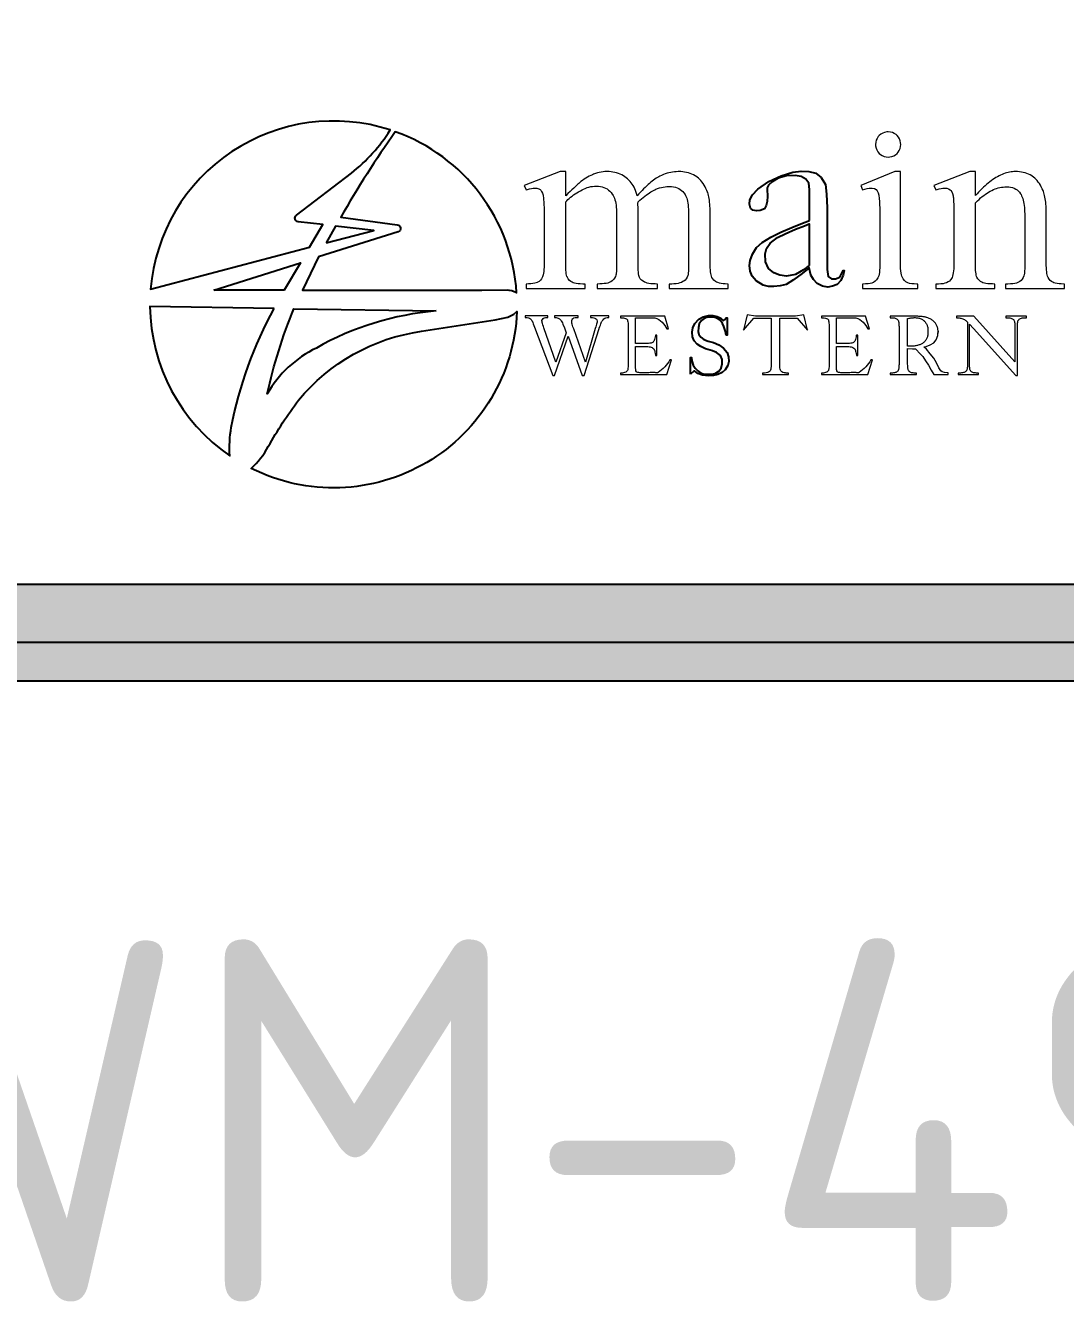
# Model space of a CAD drawing. Extents: x 141 to 267, y 171 to 241.
# Drawn here: x 192.17 to 220.87, y 170.67 to 205.91 of the extents above; entities that cross this region are included whole.
import ezdxf

# ---------------------------------------------------------------- set-up
doc = ezdxf.new("R2010")
doc.units = 0
for name, color, linetype in [('L25', 1, 'CONTINUOUS'), ('L35', 3, 'CONTINUOUS'), ('YELLOW', 50, 'CONTINUOUS')]:
    doc.layers.add(name, color=color, linetype=linetype)
doc.styles.add('ISO', font='iso3098b')

msp = doc.modelspace()

# ---------------------------------------------------------------- hatches: boundary and pattern name
at = {"layer": 'L25'}
h = msp.add_hatch(color=256, dxfattribs=at)
edge = h.paths.add_edge_path(flags=16)
edge.add_line((143.52, 197.808), (143.52, 231.142))
edge.add_arc((150.853, 231.142), 7.333, 90, 180, ccw=False)
edge.add_line((150.853, 238.475), (237.52, 238.475))
edge.add_arc((237.52, 231.142), 7.333, 0, 90, ccw=False)
edge.add_line((244.853, 231.142), (244.853, 197.808))
edge.add_arc((237.52, 197.808), 7.333, -90, 0, ccw=False)
edge.add_line((237.52, 190.475), (150.853, 190.475))
edge.add_arc((150.853, 197.808), 7.333, 180, 270, ccw=False)
edge = h.paths.add_edge_path()
edge.add_line((141.92, 197.808), (141.92, 231.142))
edge.add_arc((150.853, 231.142), 8.933, 90, 180, ccw=False)
edge.add_line((150.853, 240.075), (237.52, 240.075))
edge.add_arc((237.52, 231.142), 8.933, 0, 90, ccw=False)
edge.add_line((246.453, 231.142), (246.453, 197.808))
edge.add_arc((237.52, 197.808), 8.933, -90, 0, ccw=False)
edge.add_line((237.52, 188.875), (150.853, 188.875))
edge.add_arc((150.853, 197.808), 8.933, 180, 270, ccw=False)
at = {"layer": 'YELLOW'}
h = msp.add_hatch(color=256, dxfattribs=at)
edge = h.paths.add_edge_path()
edge.add_line((140.853, 197.808), (140.853, 231.142))
edge.add_arc((150.853, 231.142), 10, 90, 180, ccw=False)
edge.add_line((150.853, 241.142), (237.52, 241.142))
edge.add_arc((237.52, 231.142), 10, 0, 90, ccw=False)
edge.add_line((247.52, 231.142), (247.52, 197.808))
edge.add_arc((237.52, 197.808), 10, -90, 0, ccw=False)
edge.add_line((237.52, 187.808), (150.853, 187.808))
edge.add_arc((150.853, 197.808), 10, 180, 270, ccw=False)
edge = h.paths.add_edge_path(flags=16)
edge.add_line((141.92, 197.808), (141.92, 231.142))
edge.add_arc((150.853, 231.142), 8.933, 90, 180, ccw=False)
edge.add_line((150.853, 240.075), (237.52, 240.075))
edge.add_arc((237.52, 231.142), 8.933, 0, 90, ccw=False)
edge.add_line((246.453, 231.142), (246.453, 197.808))
edge.add_arc((237.52, 197.808), 8.933, -90, 0, ccw=False)
edge.add_line((237.52, 188.875), (150.853, 188.875))
edge.add_arc((150.853, 197.808), 8.933, 180, 270, ccw=False)

# ---------------------------------------------------------------- linework, layer by layer
at = {"layer": 'L25'}
msp.add_line((205.508, 198.604), (205.531, 198.604), dxfattribs=at)
for points in [[(141.92, 197.808), (141.92, 231.142, -0.414214), (150.853, 240.075), (237.52, 240.075, -0.414214), (246.453, 231.142), (246.453, 197.808, -0.414214), (237.52, 188.875), (150.853, 188.875, -0.414214)], [(143.52, 197.808), (143.52, 231.142, -0.414214), (150.853, 238.475), (237.52, 238.475, -0.414214), (244.853, 231.142), (244.853, 197.808, -0.414214), (237.52, 190.475), (150.853, 190.475, -0.414214)], [(201.162, 201.833, 0.08193), (202.237, 203.025, 0.483543), (195.62, 198.632), (200.007, 199.785), (200.377, 200.41), (199.693, 200.489, -0.674144), (199.643, 200.669)], [(202.43, 200.409, -0.814157), (202.451, 200.212), (200.257, 199.518), (199.811, 198.604), (204.765, 198.604), (205.462, 198.609), (205.591, 198.594), (205.702, 198.546), (205.724, 198.529, 0.299428), (202.375, 202.978, 0.023112), (200.867, 200.613)], [(199.033, 198.098), (195.603, 198.153, 0.244675), (197.807, 194.027, -0.055463), (197.845, 194.813, -0.075795)], [(203.498, 198.027, 0.107426), (200.195, 197.004, 0.151115), (198.837, 195.736, -0.042167), (199.575, 198.09)], [(203.094, 197.465), (205.13, 197.784), (205.477, 197.853), (205.65, 197.938), (205.731, 198.01, -0.545313), (198.396, 193.68, 0.081387), (198.869, 194.28, -0.034575), (199.705, 195.563, -0.188123)]]:
    msp.add_lwpolyline(points, format="xyb", close=True, dxfattribs=at)
at = {"layer": 'L25', "lineweight": 0}
msp.add_lwpolyline([(215.98, 202.972), (215.938, 202.97), (215.88, 202.959), (215.827, 202.939), (215.778, 202.91), (215.733, 202.872), (215.705, 202.841), (215.672, 202.793), (215.649, 202.741), (215.635, 202.685), (215.631, 202.626), (215.633, 202.584), (215.644, 202.527), (215.665, 202.474), (215.694, 202.425), (215.733, 202.379), (215.765, 202.351), (215.813, 202.318), (215.865, 202.295), (215.92, 202.281), (215.98, 202.277), (216.022, 202.279), (216.078, 202.29), (216.131, 202.311), (216.181, 202.341), (216.226, 202.379), (216.252, 202.409), (216.284, 202.458), (216.307, 202.51), (216.321, 202.566), (216.325, 202.626), (216.323, 202.666), (216.312, 202.723), (216.293, 202.777), (216.264, 202.827), (216.226, 202.872), (216.196, 202.898), (216.147, 202.93), (216.095, 202.953), (216.039, 202.967), (215.98, 202.972)], dxfattribs=at)
for points in [[(210.199, 201.876), (210.182, 201.876), (210.13, 201.873), (210.079, 201.869), (210.027, 201.862), (209.976, 201.853), (209.925, 201.842), (209.874, 201.828), (209.824, 201.812), (209.774, 201.793), (209.724, 201.772), (209.674, 201.749), (209.644, 201.732), (209.61, 201.713), (209.576, 201.691), (209.541, 201.667), (209.505, 201.641), (209.468, 201.613), (209.43, 201.582), (209.391, 201.55), (209.352, 201.515), (209.311, 201.477), (209.27, 201.438), (209.227, 201.396), (209.184, 201.353), (209.14, 201.307), (209.095, 201.259), (209.049, 201.208), (209.04, 201.245), (209.025, 201.298), (209.007, 201.349), (208.987, 201.397), (208.965, 201.444), (208.941, 201.487), (208.915, 201.529), (208.886, 201.569), (208.856, 201.606), (208.823, 201.641), (208.788, 201.674), (208.751, 201.704), (208.713, 201.732), (208.67, 201.759), (208.626, 201.783), (208.58, 201.805), (208.533, 201.824), (208.484, 201.839), (208.434, 201.853), (208.382, 201.863), (208.33, 201.87), (208.275, 201.874), (208.219, 201.876), (208.212, 201.876), (208.16, 201.874), (208.109, 201.869), (208.057, 201.862), (208.005, 201.851), (207.953, 201.838), (207.901, 201.822), (207.849, 201.804), (207.816, 201.79), (207.768, 201.769), (207.722, 201.746), (207.676, 201.721), (207.631, 201.694), (207.586, 201.665), (207.543, 201.634), (207.5, 201.602), (207.5, 201.601), (207.485, 201.589), (207.466, 201.572), (207.442, 201.551), (207.413, 201.525), (207.38, 201.494), (207.341, 201.458), (207.298, 201.417), (207.25, 201.372), (207.197, 201.322), (207.139, 201.267), (207.077, 201.208), (207.077, 201.876), (206.922, 201.876), (205.931, 201.492), (205.984, 201.369), (206.024, 201.383), (206.079, 201.399), (206.132, 201.411), (206.18, 201.418), (206.225, 201.42), (206.282, 201.416), (206.332, 201.402), (206.372, 201.379), (206.388, 201.364), (206.414, 201.327), (206.435, 201.28), (206.452, 201.222), (206.452, 201.218), (206.457, 201.193), (206.461, 201.163), (206.465, 201.129), (206.469, 201.09), (206.472, 201.048), (206.475, 201.001), (206.477, 200.95), (206.479, 200.894), (206.481, 200.835), (206.482, 200.771), (206.483, 200.703), (206.484, 200.631), (206.484, 200.554), (206.484, 199.356), (206.483, 199.298), (206.481, 199.232), (206.478, 199.172), (206.473, 199.118), (206.466, 199.071), (206.458, 199.029), (206.448, 198.994), (206.437, 198.966), (206.437, 198.965), (206.411, 198.918), (206.38, 198.878), (206.343, 198.844), (206.301, 198.819), (206.298, 198.817), (206.264, 198.803), (206.223, 198.791), (206.174, 198.782), (206.118, 198.776), (206.055, 198.772), (205.984, 198.771), (205.984, 198.648), (207.612, 198.648), (207.612, 198.771), (207.548, 198.771), (207.48, 198.774), (207.42, 198.779), (207.367, 198.786), (207.322, 198.794), (207.285, 198.806), (207.256, 198.819), (207.221, 198.839), (207.182, 198.872), (207.149, 198.91), (207.123, 198.955), (207.123, 198.956), (207.112, 198.982), (207.103, 199.016), (207.095, 199.056), (207.088, 199.102), (207.083, 199.155), (207.08, 199.216), (207.077, 199.282), (207.077, 199.356), (207.077, 201.037), (207.077, 201.037), (207.107, 201.071), (207.14, 201.104), (207.175, 201.137), (207.213, 201.169), (207.252, 201.2), (207.294, 201.231), (207.338, 201.261), (207.384, 201.291), (207.433, 201.32), (207.483, 201.348), (207.536, 201.376), (207.567, 201.391), (207.617, 201.413), (207.667, 201.432), (207.718, 201.448), (207.769, 201.46), (207.819, 201.468), (207.87, 201.473), (207.921, 201.475), (207.928, 201.475), (207.982, 201.472), (208.034, 201.465), (208.084, 201.454), (208.131, 201.439), (208.176, 201.419), (208.218, 201.395), (208.258, 201.367), (208.295, 201.334), (208.33, 201.297), (208.363, 201.256), (208.37, 201.246), (208.389, 201.213), (208.407, 201.178), (208.422, 201.138), (208.436, 201.096), (208.448, 201.05), (208.458, 201.001), (208.467, 200.948), (208.473, 200.893), (208.478, 200.833), (208.481, 200.771), (208.482, 200.705), (208.482, 199.356), (208.481, 199.301), (208.48, 199.229), (208.479, 199.166), (208.476, 199.114), (208.473, 199.072), (208.468, 199.04), (208.463, 199.017), (208.451, 198.983), (208.427, 198.937), (208.398, 198.896), (208.364, 198.862), (208.323, 198.832), (208.314, 198.827), (208.28, 198.812), (208.24, 198.799), (208.194, 198.789), (208.142, 198.781), (208.083, 198.775), (208.018, 198.772), (207.946, 198.771), (207.946, 198.648), (209.61, 198.648), (209.61, 198.771), (209.549, 198.772), (209.484, 198.775), (209.425, 198.78), (209.373, 198.788), (209.327, 198.798), (209.288, 198.811), (209.254, 198.826), (209.213, 198.848), (209.171, 198.88), (209.137, 198.916), (209.114, 198.955), (209.105, 198.979), (209.096, 199.01), (209.09, 199.048), (209.084, 199.094), (209.08, 199.149), (209.077, 199.21), (209.075, 199.279), (209.074, 199.356), (209.074, 200.852), (209.067, 200.999), (209.074, 201.037), (209.077, 201.039), (209.126, 201.082), (209.173, 201.123), (209.219, 201.161), (209.264, 201.197), (209.308, 201.23), (209.35, 201.261), (209.391, 201.289), (209.43, 201.314), (209.468, 201.337), (209.505, 201.358), (209.542, 201.376), (209.565, 201.387), (209.616, 201.407), (209.667, 201.425), (209.718, 201.439), (209.769, 201.45), (209.82, 201.458), (209.871, 201.463), (209.922, 201.465), (209.943, 201.465), (210, 201.461), (210.054, 201.454), (210.105, 201.442), (210.152, 201.426), (210.197, 201.406), (210.238, 201.382), (210.276, 201.354), (210.311, 201.322), (210.343, 201.286), (210.371, 201.246), (210.388, 201.215), (210.403, 201.181), (210.417, 201.143), (210.429, 201.101), (210.44, 201.056), (210.448, 201.007), (210.456, 200.954), (210.461, 200.897), (210.465, 200.837), (210.467, 200.773), (210.468, 200.705), (210.468, 199.356), (210.468, 199.312), (210.467, 199.239), (210.466, 199.176), (210.464, 199.123), (210.461, 199.08), (210.458, 199.047), (210.454, 199.024), (210.45, 199.01), (210.429, 198.959), (210.403, 198.915), (210.372, 198.879), (210.335, 198.849), (210.314, 198.836), (210.273, 198.816), (210.228, 198.8), (210.179, 198.787), (210.125, 198.778), (210.067, 198.772), (210.005, 198.771), (209.937, 198.771), (209.937, 198.648), (211.56, 198.648), (211.56, 198.771), (211.55, 198.771), (211.483, 198.772), (211.422, 198.777), (211.368, 198.785), (211.32, 198.796), (211.279, 198.809), (211.244, 198.826), (211.212, 198.844), (211.17, 198.877), (211.136, 198.913), (211.111, 198.952), (211.111, 198.954), (211.1, 198.984), (211.091, 199.02), (211.083, 199.062), (211.076, 199.109), (211.071, 199.163), (211.068, 199.221), (211.065, 199.286), (211.065, 199.356), (211.065, 200.705), (211.065, 200.734), (211.064, 200.8), (211.062, 200.863), (211.059, 200.922), (211.055, 200.979), (211.05, 201.033), (211.044, 201.084), (211.037, 201.132), (211.028, 201.177), (211.019, 201.219), (211.009, 201.258), (210.998, 201.295), (210.986, 201.328), (210.974, 201.356), (210.95, 201.408), (210.924, 201.458), (210.897, 201.504), (210.869, 201.548), (210.839, 201.589), (210.807, 201.627), (210.774, 201.662), (210.739, 201.694), (210.703, 201.723), (210.666, 201.749), (210.651, 201.758), (210.606, 201.783), (210.56, 201.805), (210.512, 201.823), (210.463, 201.839), (210.413, 201.852), (210.361, 201.862), (210.309, 201.87), (210.254, 201.874)], [(216.317, 201.876), (216.167, 201.876), (215.222, 201.492), (215.27, 201.369), (215.271, 201.369), (215.337, 201.392), (215.397, 201.408), (215.452, 201.417), (215.503, 201.421), (215.539, 201.419), (215.597, 201.405), (215.643, 201.379), (215.674, 201.344), (215.699, 201.292), (215.718, 201.225), (215.719, 201.224), (215.724, 201.193), (215.729, 201.157), (215.733, 201.114), (215.737, 201.066), (215.74, 201.012), (215.743, 200.952), (215.745, 200.886), (215.747, 200.815), (215.748, 200.737), (215.749, 200.654), (215.749, 200.565), (215.749, 199.356), (215.749, 199.299), (215.746, 199.222), (215.742, 199.153), (215.736, 199.093), (215.727, 199.041), (215.717, 198.998), (215.705, 198.963), (215.694, 198.942), (215.661, 198.89), (215.623, 198.847), (215.578, 198.816), (215.569, 198.81), (215.531, 198.796), (215.482, 198.785), (215.422, 198.777), (215.352, 198.773), (215.27, 198.771), (215.27, 198.648), (216.793, 198.648), (216.793, 198.771), (216.772, 198.771), (216.695, 198.773), (216.628, 198.78), (216.571, 198.789), (216.525, 198.802), (216.488, 198.819), (216.47, 198.83), (216.426, 198.866), (216.39, 198.912), (216.362, 198.966), (216.354, 198.986), (216.343, 199.025), (216.333, 199.073), (216.326, 199.131), (216.321, 199.197), (216.318, 199.272), (216.317, 199.356)], [(217.241, 201.492), (217.295, 201.369), (217.334, 201.383), (217.39, 201.399), (217.443, 201.411), (217.491, 201.418), (217.536, 201.42), (217.541, 201.42), (217.597, 201.415), (217.646, 201.4), (217.687, 201.376), (217.707, 201.355), (217.732, 201.317), (217.752, 201.268), (217.77, 201.208), (217.772, 201.198), (217.775, 201.174), (217.778, 201.147), (217.781, 201.114), (217.783, 201.076), (217.786, 201.033), (217.788, 200.986), (217.79, 200.934), (217.791, 200.877), (217.792, 200.815), (217.793, 200.749), (217.794, 200.677), (217.795, 200.601), (217.795, 200.52), (217.795, 199.356), (217.795, 199.324), (217.793, 199.256), (217.789, 199.194), (217.783, 199.136), (217.776, 199.083), (217.766, 199.035), (217.755, 198.992), (217.741, 198.955), (217.726, 198.922), (217.709, 198.894), (217.699, 198.882), (217.669, 198.852), (217.634, 198.827), (217.593, 198.807), (217.545, 198.791), (217.492, 198.78), (217.433, 198.773), (217.367, 198.771), (217.295, 198.771), (217.295, 198.648), (218.923, 198.648), (218.923, 198.771), (218.859, 198.772), (218.791, 198.774), (218.731, 198.779), (218.678, 198.786), (218.633, 198.795), (218.596, 198.806), (218.567, 198.819), (218.525, 198.844), (218.487, 198.877), (218.455, 198.916), (218.427, 198.962), (218.419, 198.982), (218.411, 199.012), (218.404, 199.049), (218.398, 199.095), (218.393, 199.148), (218.39, 199.21), (218.388, 199.279), (218.388, 199.356), (218.388, 201.01), (218.398, 201.021), (218.443, 201.065), (218.487, 201.107), (218.531, 201.147), (218.575, 201.184), (218.619, 201.219), (218.663, 201.251), (218.707, 201.282), (218.751, 201.309), (218.796, 201.334), (218.84, 201.357), (218.884, 201.378), (218.929, 201.396), (218.973, 201.412), (219.017, 201.425), (219.062, 201.435), (219.106, 201.444), (219.15, 201.45), (219.195, 201.453), (219.239, 201.455), (219.247, 201.455), (219.305, 201.452), (219.359, 201.444), (219.41, 201.432), (219.457, 201.415), (219.5, 201.394), (219.539, 201.368), (219.575, 201.338), (219.606, 201.303), (219.634, 201.263), (219.646, 201.242), (219.663, 201.208), (219.678, 201.17), (219.691, 201.13), (219.703, 201.088), (219.714, 201.042), (219.724, 200.993), (219.731, 200.941), (219.738, 200.887), (219.743, 200.829), (219.746, 200.769), (219.749, 200.706), (219.749, 200.64), (219.749, 199.356), (219.749, 199.328), (219.749, 199.252), (219.747, 199.186), (219.745, 199.132), (219.742, 199.089), (219.739, 199.056), (219.735, 199.035), (219.724, 198.998), (219.703, 198.95), (219.676, 198.907), (219.645, 198.87), (219.609, 198.839), (219.597, 198.831), (219.562, 198.813), (219.52, 198.797), (219.471, 198.786), (219.416, 198.777), (219.354, 198.772), (219.286, 198.771), (219.217, 198.771), (219.217, 198.648), (220.845, 198.648), (220.845, 198.771), (220.827, 198.771), (220.757, 198.773), (220.694, 198.777), (220.639, 198.784), (220.592, 198.793), (220.553, 198.804), (220.522, 198.819), (220.49, 198.838), (220.45, 198.87), (220.418, 198.909), (220.392, 198.952), (220.392, 198.954), (220.38, 198.984), (220.37, 199.02), (220.361, 199.061), (220.354, 199.108), (220.349, 199.161), (220.345, 199.22), (220.343, 199.285), (220.342, 199.356), (220.342, 200.695), (220.342, 200.732), (220.341, 200.797), (220.339, 200.859), (220.336, 200.918), (220.332, 200.974), (220.327, 201.028), (220.321, 201.078), (220.313, 201.126), (220.305, 201.171), (220.296, 201.214), (220.286, 201.254), (220.275, 201.29), (220.263, 201.324), (220.253, 201.349), (220.23, 201.403), (220.205, 201.453), (220.179, 201.501), (220.151, 201.545), (220.122, 201.587), (220.091, 201.625), (220.059, 201.661), (220.025, 201.693), (219.99, 201.723), (219.954, 201.749), (219.941, 201.757), (219.898, 201.782), (219.854, 201.804), (219.807, 201.823), (219.759, 201.839), (219.709, 201.852), (219.657, 201.862), (219.603, 201.87), (219.548, 201.874), (219.491, 201.876), (219.451, 201.875), (219.411, 201.872), (219.37, 201.867), (219.329, 201.86), (219.288, 201.851), (219.247, 201.841), (219.205, 201.828), (219.164, 201.813), (219.122, 201.796), (219.08, 201.778), (219.038, 201.757), (218.996, 201.735), (218.953, 201.71), (218.911, 201.684), (218.868, 201.655), (218.825, 201.624), (218.782, 201.592), (218.739, 201.558), (218.696, 201.521), (218.652, 201.483), (218.608, 201.443), (218.564, 201.4), (218.521, 201.356), (218.476, 201.31), (218.432, 201.262), (218.388, 201.211), (218.388, 201.876), (218.233, 201.876)], [(207.626, 196.614), (207.301, 197.529), (207.294, 197.549), (207.279, 197.592), (207.267, 197.63), (207.257, 197.665), (207.25, 197.694), (207.246, 197.72), (207.245, 197.741), (207.247, 197.762), (207.257, 197.793), (207.277, 197.818), (207.28, 197.82), (207.305, 197.835), (207.339, 197.844), (207.38, 197.847), (207.425, 197.847), (207.425, 197.891), (206.765, 197.891), (206.765, 197.847), (206.771, 197.847), (206.812, 197.845), (206.84, 197.84), (206.871, 197.827), (206.903, 197.809), (206.919, 197.796), (206.943, 197.771), (206.952, 197.758), (206.969, 197.73), (206.986, 197.699), (207.001, 197.666), (207.041, 197.558), (207.091, 197.422), (206.81, 196.611), (206.477, 197.558), (206.462, 197.598), (206.448, 197.641), (206.437, 197.678), (206.429, 197.708), (206.424, 197.732), (206.422, 197.749), (206.423, 197.762), (206.434, 197.792), (206.457, 197.818), (206.458, 197.819), (206.485, 197.835), (206.518, 197.844), (206.558, 197.847), (206.588, 197.847), (206.588, 197.891), (205.961, 197.891), (205.961, 197.847), (205.978, 197.847), (206.017, 197.843), (206.05, 197.836), (206.079, 197.825), (206.102, 197.811), (206.126, 197.787), (206.146, 197.758), (206.15, 197.751), (206.158, 197.733), (206.168, 197.707), (206.182, 197.673), (206.198, 197.63), (206.217, 197.58), (206.72, 196.241), (206.765, 196.241), (207.149, 197.335), (207.535, 196.241), (207.584, 196.241), (208, 197.541), (208.003, 197.552), (208.02, 197.598), (208.034, 197.638), (208.048, 197.673), (208.059, 197.701), (208.07, 197.723), (208.078, 197.74), (208.087, 197.753), (208.109, 197.783), (208.133, 197.807), (208.157, 197.824), (208.161, 197.826), (208.19, 197.837), (208.225, 197.844), (208.264, 197.847), (208.264, 197.891), (207.759, 197.891), (207.759, 197.847), (207.78, 197.846), (207.819, 197.844), (207.853, 197.838), (207.882, 197.83), (207.903, 197.82), (207.928, 197.797), (207.939, 197.778), (207.946, 197.746), (207.946, 197.742), (207.944, 197.72), (207.939, 197.693), (207.931, 197.662), (207.921, 197.627), (207.907, 197.586), (207.891, 197.541)], [(212.317, 197.882), (212.086, 197.917), (211.983, 197.493), (212.267, 197.824), (212.748, 197.824), (212.748, 196.549), (212.748, 196.536), (212.746, 196.49), (212.743, 196.45), (212.737, 196.418), (212.73, 196.393), (212.72, 196.375), (212.7, 196.353), (212.675, 196.335), (212.644, 196.323), (212.609, 196.315), (212.568, 196.313), (212.508, 196.313), (212.508, 196.269), (213.226, 196.269), (213.226, 196.313), (213.167, 196.313), (213.143, 196.314), (213.105, 196.319), (213.072, 196.329), (213.044, 196.344), (213.021, 196.363), (213.014, 196.373), (213.004, 196.395), (212.997, 196.423), (212.992, 196.458), (212.989, 196.5), (212.988, 196.549), (212.988, 197.824), (213.467, 197.824), (213.751, 197.493), (213.648, 197.917), (213.417, 197.882)], [(217.35, 197.402), (217.353, 197.422), (217.355, 197.444), (217.355, 197.467), (217.355, 197.486), (217.353, 197.509), (217.35, 197.531), (217.346, 197.553), (217.34, 197.574), (217.334, 197.595), (217.326, 197.615), (217.317, 197.635), (217.306, 197.654), (217.294, 197.672), (217.281, 197.69), (217.267, 197.707), (217.261, 197.714), (217.244, 197.731), (217.227, 197.746), (217.21, 197.761), (217.192, 197.775), (217.173, 197.788), (217.154, 197.8), (217.134, 197.811), (217.114, 197.821), (217.093, 197.83), (217.072, 197.838), (217.049, 197.845), (217.048, 197.846), (217.032, 197.85), (217.016, 197.854), (216.998, 197.857), (216.98, 197.861), (216.96, 197.864), (216.94, 197.867), (216.918, 197.87), (216.896, 197.872), (216.873, 197.874), (216.848, 197.876), (216.823, 197.878), (216.797, 197.879), (216.77, 197.88), (216.741, 197.881), (216.712, 197.882), (216.682, 197.882), (216.651, 197.882), (216.034, 197.882), (216.034, 197.838), (216.098, 197.838), (216.124, 197.837), (216.149, 197.834), (216.172, 197.829), (216.192, 197.821), (216.211, 197.812), (216.228, 197.8), (216.243, 197.786), (216.249, 197.778), (216.256, 197.765), (216.262, 197.75), (216.267, 197.732), (216.271, 197.711), (216.274, 197.687), (216.276, 197.66), (216.277, 197.63), (216.278, 197.597), (216.278, 196.555), (216.278, 196.553), (216.277, 196.52), (216.276, 196.491), (216.274, 196.465), (216.271, 196.441), (216.267, 196.421), (216.263, 196.404), (216.258, 196.39), (216.252, 196.38), (216.242, 196.367), (216.227, 196.353), (216.211, 196.341), (216.192, 196.331), (216.172, 196.323), (216.149, 196.317), (216.125, 196.314), (216.098, 196.313), (216.034, 196.313), (216.034, 196.269), (216.76, 196.269), (216.76, 196.313), (216.694, 196.313), (216.67, 196.314), (216.645, 196.317), (216.622, 196.322), (216.602, 196.33), (216.583, 196.34), (216.566, 196.351), (216.551, 196.365), (216.545, 196.374), (216.538, 196.386), (216.532, 196.401), (216.527, 196.419), (216.523, 196.44), (216.52, 196.465), (216.518, 196.492), (216.517, 196.522), (216.516, 196.555), (216.516, 196.99), (216.648, 196.985), (216.729, 196.977), (216.76, 196.954), (216.847, 196.862), (216.936, 196.768), (217.008, 196.653), (217.089, 196.533), (217.162, 196.394), (217.24, 196.269), (217.631, 196.269), (217.631, 196.316), (217.53, 196.324), (217.472, 196.346), (217.43, 196.371), (217.38, 196.455), (217.313, 196.592), (217.235, 196.72), (217.142, 196.846), (217.039, 196.974), (216.975, 197.027), (216.975, 197.035), (217.031, 197.049), (217.134, 197.088), (217.237, 197.15), (217.304, 197.231), (217.346, 197.353), (217.355, 197.467)], [(216.712, 197.842), (216.727, 197.842), (216.752, 197.841), (216.777, 197.838), (216.8, 197.835), (216.823, 197.83), (216.845, 197.824), (216.866, 197.816), (216.886, 197.808), (216.906, 197.798), (216.924, 197.788), (216.942, 197.776), (216.959, 197.762), (216.976, 197.748), (216.982, 197.742), (216.997, 197.726), (217.01, 197.71), (217.022, 197.692), (217.033, 197.674), (217.043, 197.655), (217.051, 197.635), (217.058, 197.615), (217.064, 197.594), (217.069, 197.572), (217.072, 197.549), (217.074, 197.526), (217.074, 197.502), (217.074, 197.495), (217.073, 197.377), (217.071, 197.355), (217.067, 197.333), (217.061, 197.313), (217.055, 197.292), (217.047, 197.273), (217.037, 197.254), (217.027, 197.235), (217.014, 197.217), (217.001, 197.2), (216.986, 197.184), (216.97, 197.168), (216.952, 197.152), (216.94, 197.143), (216.924, 197.132), (216.907, 197.122), (216.89, 197.112), (216.871, 197.103), (216.852, 197.095), (216.832, 197.088), (216.811, 197.081), (216.79, 197.075), (216.767, 197.07), (216.744, 197.065), (216.72, 197.061), (216.695, 197.058), (216.669, 197.056), (216.642, 197.054), (216.615, 197.053), (216.586, 197.053), (216.582, 197.053), (216.558, 197.054), (216.516, 197.054), (216.516, 197.819), (216.528, 197.822), (216.556, 197.826), (216.583, 197.831), (216.608, 197.834), (216.632, 197.837), (216.654, 197.839), (216.675, 197.841), (216.694, 197.842)], [(218.166, 196.548), (218.166, 196.516), (218.165, 196.487), (218.162, 196.461), (218.159, 196.437), (218.155, 196.417), (218.15, 196.4), (218.144, 196.386), (218.138, 196.375), (218.129, 196.365), (218.114, 196.351), (218.097, 196.339), (218.077, 196.33), (218.056, 196.323), (218.032, 196.317), (218.005, 196.314), (217.977, 196.313), (217.915, 196.313), (217.915, 196.269), (218.476, 196.269), (218.476, 196.313), (218.414, 196.313), (218.386, 196.314), (218.359, 196.317), (218.335, 196.322), (218.313, 196.329), (218.293, 196.339), (218.276, 196.35), (218.261, 196.363), (218.255, 196.369), (218.248, 196.381), (218.242, 196.396), (218.237, 196.414), (218.233, 196.435), (218.23, 196.459), (218.227, 196.486), (218.226, 196.516), (218.225, 196.549), (218.225, 197.659), (218.33, 197.542), (219.499, 196.243), (219.546, 196.243), (219.546, 197.603), (219.546, 197.603), (219.547, 197.635), (219.548, 197.665), (219.55, 197.691), (219.553, 197.714), (219.557, 197.734), (219.562, 197.751), (219.568, 197.765), (219.575, 197.776), (219.583, 197.786), (219.598, 197.8), (219.615, 197.812), (219.634, 197.821), (219.656, 197.829), (219.68, 197.834), (219.706, 197.837), (219.735, 197.838), (219.797, 197.838), (219.797, 197.882), (219.224, 197.882), (219.224, 197.838), (219.285, 197.838), (219.314, 197.837), (219.341, 197.834), (219.365, 197.829), (219.387, 197.822), (219.406, 197.813), (219.424, 197.801), (219.439, 197.788), (219.444, 197.782), (219.451, 197.77), (219.458, 197.755), (219.463, 197.737), (219.467, 197.716), (219.471, 197.692), (219.473, 197.665), (219.475, 197.635), (219.475, 197.603), (219.475, 196.62), (218.347, 197.882), (217.865, 197.882), (217.865, 197.838), (217.888, 197.838), (217.916, 197.837), (217.941, 197.835), (217.962, 197.832), (217.98, 197.827), (217.988, 197.825), (218.016, 197.816), (218.04, 197.807), (218.062, 197.798), (218.081, 197.788), (218.098, 197.779), (218.108, 197.772), (218.121, 197.761), (218.137, 197.748), (218.154, 197.732), (218.166, 197.72), (218.166, 196.549)]]:
    msp.add_lwpolyline(points, close=True, dxfattribs=at)
at = {"layer": 'L25'}
for points in [[(213.809, 200.524), (213.81, 201.378), (213.793, 201.554), (213.71, 201.666), (213.575, 201.739), (213.412, 201.766), (213.174, 201.761), (212.946, 201.692), (212.776, 201.596), (212.676, 201.502), (212.637, 201.43), (212.643, 201.378), (212.648, 201.193), (212.643, 201.047), (212.611, 200.939), (212.563, 200.848), (212.444, 200.8), (212.343, 200.791), (212.239, 200.808), (212.183, 200.868), (212.148, 200.974), (212.161, 201.095), (212.232, 201.231), (212.378, 201.387), (212.682, 201.606), (213.026, 201.761), (213.351, 201.856), (213.574, 201.886), (213.79, 201.881), (213.986, 201.828), (214.132, 201.711), (214.251, 201.521), (214.28, 201.256), (214.297, 200.876), (214.297, 199.168), (214.323, 198.981), (214.413, 198.913), (214.525, 198.913), (214.648, 198.962), (214.701, 199.073), (214.732, 199.146), (214.761, 199.146), (214.739, 199.014), (214.673, 198.868), (214.572, 198.762), (214.441, 198.711), (214.31, 198.687), (214.169, 198.715), (214.023, 198.786), (213.919, 198.895), (213.843, 199.018), (213.801, 199.219), (213.604, 199.064), (213.367, 198.883), (213.16, 198.76), (213.001, 198.722), (212.822, 198.702), (212.677, 198.702), (212.53, 198.738), (212.333, 198.86), (212.228, 198.992), (212.171, 199.13), (212.152, 199.278), (212.167, 199.416), (212.235, 199.595), (212.347, 199.775), (212.503, 199.917), (212.737, 200.066), (213.014, 200.205), (213.322, 200.334), (213.566, 200.43)], [(200.462, 199.904), (201.784, 200.25), (200.727, 200.373)], [(213.797, 199.284), (213.643, 199.163), (213.419, 199.038), (213.171, 198.99), (212.991, 199.012), (212.82, 199.076), (212.68, 199.2), (212.594, 199.382), (212.583, 199.6), (212.616, 199.756), (212.718, 199.896), (212.922, 200.053), (213.138, 200.161), (213.419, 200.289), (213.668, 200.38), (213.797, 200.437)], [(197.369, 198.604), (199.755, 199.359), (199.309, 198.604)], [(210.518, 196.281), (210.518, 196.744), (210.55, 196.744), (210.561, 196.653), (210.594, 196.533), (210.653, 196.448), (210.721, 196.375), (210.8, 196.319), (210.898, 196.285), (211.002, 196.279), (211.103, 196.282), (211.199, 196.302), (211.306, 196.364), (211.369, 196.449), (211.394, 196.568), (211.394, 196.683), (211.352, 196.794), (211.236, 196.876), (211.129, 196.923), (210.94, 196.985), (210.807, 197.043), (210.703, 197.106), (210.62, 197.199), (210.574, 197.309), (210.568, 197.441), (210.588, 197.562), (210.645, 197.685), (210.753, 197.798), (210.876, 197.867), (211.017, 197.9), (211.138, 197.9), (211.254, 197.875), (211.361, 197.828), (211.416, 197.776), (211.436, 197.759), (211.459, 197.782), (211.508, 197.833), (211.537, 197.833), (211.537, 197.357), (211.51, 197.357), (211.491, 197.459), (211.444, 197.596), (211.405, 197.68), (211.337, 197.77), (211.272, 197.821), (211.162, 197.858), (211.038, 197.858), (210.925, 197.835), (210.829, 197.759), (210.761, 197.668), (210.744, 197.569), (210.738, 197.463), (210.75, 197.378), (210.812, 197.301), (210.888, 197.242), (211.006, 197.194), (211.156, 197.152), (211.3, 197.094), (211.433, 197.003), (211.537, 196.883), (211.57, 196.762), (211.578, 196.633), (211.554, 196.52), (211.482, 196.397), (211.397, 196.331), (211.273, 196.268), (211.155, 196.246), (211.008, 196.234), (210.853, 196.251), (210.727, 196.298), (210.643, 196.365), (210.611, 196.368)]]:
    msp.add_lwpolyline(points, close=True, dxfattribs=at)
at = {"layer": 'L25', "lineweight": 0}
for points in [[(209.549, 196.326), (209.448, 196.325), (209.413, 196.323), (209.372, 196.322), (209.126, 196.322), (209.097, 196.323), (209.066, 196.328), (209.045, 196.336), (209.032, 196.347), (209.015, 196.373), (209.012, 196.387), (209.009, 196.414), (209.007, 196.453), (209.006, 196.503), (209.006, 197.041), (209.325, 197.041), (209.345, 197.041), (209.381, 197.039), (209.412, 197.034), (209.438, 197.027), (209.46, 197.017), (209.485, 197.001), (209.507, 196.979), (209.523, 196.952), (209.527, 196.943), (209.534, 196.92), (209.54, 196.888), (209.547, 196.849), (209.553, 196.801), (209.593, 196.801), (209.593, 197.363), (209.553, 197.363), (209.553, 197.35), (209.549, 197.31), (209.542, 197.273), (209.533, 197.241), (209.522, 197.213), (209.508, 197.189), (209.491, 197.17), (209.479, 197.16), (209.458, 197.148), (209.433, 197.139), (209.402, 197.133), (209.366, 197.129), (209.325, 197.128), (209.006, 197.128), (209.006, 197.84), (209.502, 197.84), (209.542, 197.839, -0.194471), (209.873, 197.529), (209.915, 197.529), (209.81, 197.882), (208.593, 197.882), (208.593, 197.838), (208.645, 197.838), (208.669, 197.837), (208.702, 197.832), (208.731, 197.823), (208.754, 197.809), (208.773, 197.791), (208.78, 197.779), (208.788, 197.758), (208.793, 197.729), (208.798, 197.694), (208.8, 197.651), (208.801, 197.601), (208.801, 196.553), (208.801, 196.524), (208.8, 196.481), (208.797, 196.446), (208.794, 196.418), (208.789, 196.397), (208.785, 196.386), (208.767, 196.36), (208.742, 196.341), (208.733, 196.335), (208.705, 196.323), (208.675, 196.315), (208.645, 196.313), (208.593, 196.313), (208.593, 196.269), (209.873, 196.269), (209.998, 196.674), (209.955, 196.674, -0.121442), (209.63, 196.331, -0.261254)], [(215.096, 196.326), (214.995, 196.325), (214.959, 196.323), (214.919, 196.322), (214.673, 196.322), (214.644, 196.323), (214.612, 196.328), (214.591, 196.336), (214.579, 196.347), (214.561, 196.373), (214.558, 196.387), (214.555, 196.414), (214.554, 196.453), (214.553, 196.503), (214.553, 197.041), (214.872, 197.041), (214.892, 197.041), (214.927, 197.039), (214.959, 197.034), (214.985, 197.027), (215.007, 197.017), (215.032, 197.001), (215.054, 196.979), (215.07, 196.952), (215.074, 196.943), (215.08, 196.92), (215.087, 196.888), (215.093, 196.849), (215.1, 196.801), (215.14, 196.801), (215.14, 197.363), (215.1, 197.363), (215.099, 197.35), (215.095, 197.31), (215.089, 197.273), (215.08, 197.241), (215.068, 197.213), (215.054, 197.189), (215.038, 197.17), (215.026, 197.16), (215.005, 197.148), (214.979, 197.139), (214.949, 197.133), (214.913, 197.129), (214.872, 197.128), (214.553, 197.128), (214.553, 197.84), (215.049, 197.84), (215.089, 197.839, -0.194471), (215.42, 197.529), (215.462, 197.529), (215.356, 197.882), (214.14, 197.882), (214.14, 197.838), (214.191, 197.838), (214.216, 197.837), (214.249, 197.832), (214.277, 197.823), (214.301, 197.809), (214.32, 197.791), (214.327, 197.779), (214.334, 197.758), (214.34, 197.729), (214.344, 197.694), (214.347, 197.651), (214.348, 197.601), (214.348, 196.553), (214.347, 196.524), (214.346, 196.481), (214.344, 196.446), (214.34, 196.418), (214.336, 196.397), (214.331, 196.386), (214.314, 196.36), (214.289, 196.341), (214.28, 196.335), (214.251, 196.323), (214.222, 196.315), (214.191, 196.313), (214.14, 196.313), (214.14, 196.269), (215.419, 196.269), (215.545, 196.674), (215.502, 196.674, -0.121442), (215.176, 196.331, -0.261254)]]:
    msp.add_lwpolyline(points, format="xyb", close=True, dxfattribs=at)
at = {"layer": 'L35'}
msp.add_lwpolyline([(140.853, 197.808), (140.853, 231.142, -0.414214), (150.853, 241.142), (237.52, 241.142, -0.414214), (247.52, 231.142), (247.52, 197.808, -0.414214), (237.52, 187.808), (150.853, 187.808, -0.414214)], format="xyb", close=True, dxfattribs=at)

# ---------------------------------------------------------------- texts
at = {"layer": 'YELLOW', "insert": (162.332, 180.674), "char_height": 10, "attachment_point": 1, "style": 'ISO'}
msp.add_mtext_dynamic_manual_height_columns('MR-WM-49', width=52.27929, gutter_width=5.9, heights=[0], dxfattribs=at)

doc.saveas('drawing.dxf')
